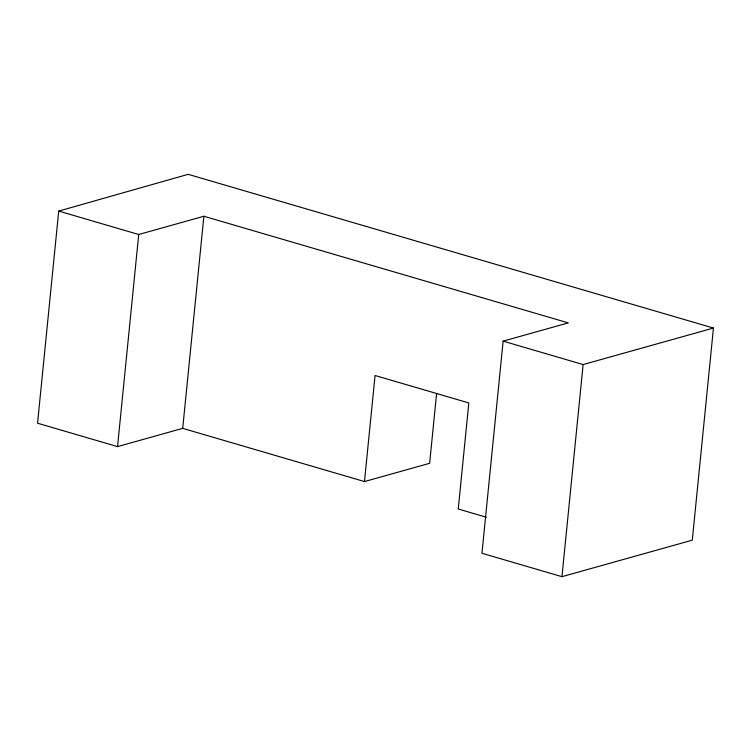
<?xml version="1.0" encoding="UTF-8"?>
<svg xmlns="http://www.w3.org/2000/svg" width="751" height="751" viewBox="0 0 751 751"><rect width="100%" height="100%" fill="white"/><g stroke="black" fill="none" stroke-linecap="round" stroke-linejoin="round"><path stroke-width="1.13" d="M58.719 211.087L138.719 234.5L203.878 216.25L568.291 322.892L503.132 341.142L481.954 553.262L561.955 576.674L692.281 540.176L713.45 328.056L188.163 174.326L58.719 211.087L37.55 423.207L117.541 446.61L182.709 428.361L364.47 481.56L429.638 463.311L436.613 393.383M117.541 446.61L138.719 234.5M182.709 428.361L203.878 216.25M364.47 481.56L375.059 375.5L468.821 402.94L458.241 509L486.366 517.232M561.955 576.674L583.123 364.554L713.45 328.056M503.132 341.142L583.123 364.554"/></g></svg>
